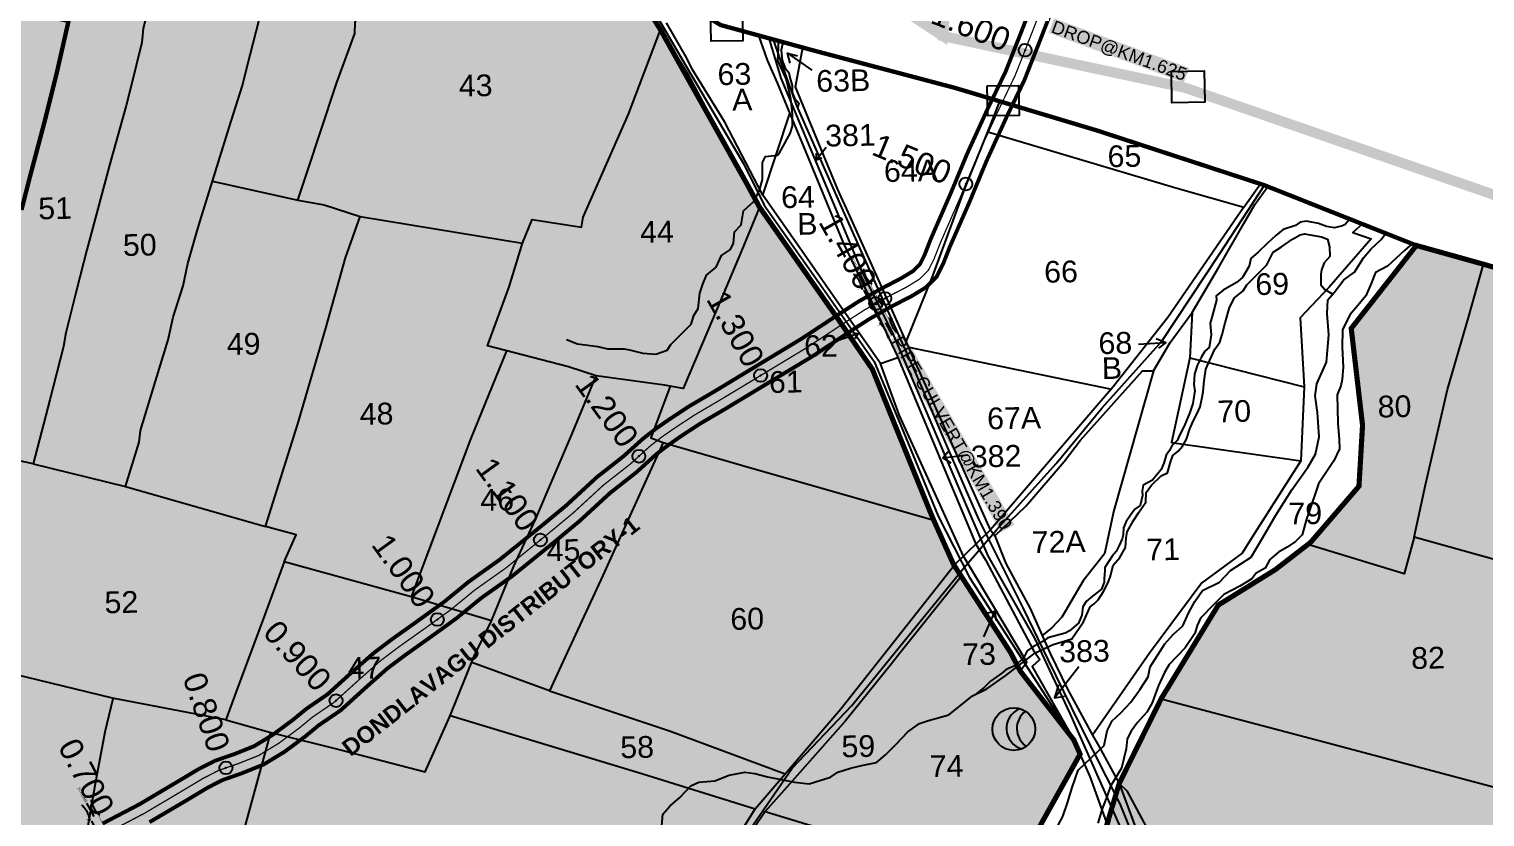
# Model space of a CAD drawing. Header units: millimetres. Extents: x 191342 to 235284, y 1600297 to 1616674.
# Drawn here: x 198775 to 199906, y 1604450 to 1605062 of the extents above; entities that cross this region are included whole.
import ezdxf
from ezdxf.enums import TextEntityAlignment as Align

# ---------------------------------------------------------------- set-up
doc = ezdxf.new("R2010")
doc.units = ezdxf.units.MM
doc.header["$LTSCALE"] = 15
doc.header["$PDMODE"] = 32
doc.header["$PDSIZE"] = 10
doc.linetypes.add('HIDDEN2', pattern=[0.1875, 0.125, -0.0625])
for name, color, linetype in [('BOUNDRY STONES', 240, 'Continuous'), ('CANAL1', 7, 'Continuous'), ('CSMark', 72, 'Continuous'), ('PLOTS', 7, 'Continuous'), ('PLOTS NO', 7, 'Continuous'), ('ROADS', 1, 'Continuous'), ('STREAMS', 4, 'Continuous'), ('STRUCTURE', 5, 'Continuous'), ('text2', 7, 'Continuous'), ('VILLAGE BOUNDRY', 5, 'Continuous'), ('wells', 7, 'Continuous'), ('WUA-10', 3, 'Continuous')]:
    doc.layers.add(name, color=color, linetype=linetype)
doc.styles.get("Standard").update_dxf_attribs({"font": 'arial.ttf'})
doc.dimstyles.get("Standard").update_dxf_attribs({"dimtxt": 0.18, "dimasz": 0.18, "dimexe": 0.18, "dimexo": 0.0625, "dimgap": 0.09, "dimtad": 0, "dimtih": 1, "dimtoh": 1, "dimdec": 4, "dimzin": 0, "dimdsep": 46, "dimtxsty": 'Standard', "dimcen": 0.09, "dimadec": 0, "dimazin": 0, "dimtfac": 1, "dimtdec": 4, "dimtofl": 0, "dimtmove": 0, "dimatfit": 3, "dimfxl": 1, "dimtolj": 1, "dimtzin": 0, "dimarcsym": 0})

# ---------------------------------------------------------------- blocks, each defined once
blk = doc.blocks.new('SP')
at = {"layer": 'STRUCTURE'}
h = blk.add_hatch(dxfattribs=at)
h.set_pattern_fill('DASH', color=256, scale=8, style=0)
h.set_pattern_definition([(0, (0, 0), (1, 1), [1, -1])])
edge = h.paths.add_edge_path()
edge.add_spline(control_points=[(769825.7, 1706742.1), (769825.3, 1706741.8), (769823.8, 1706740.8), (769820.9, 1706740.3), (769817, 1706739.7), (769811.4, 1706738.9), (769804, 1706739.7), (769798.4, 1706741), (769795.6, 1706741.6)], knot_values=[0, 0, 0, 0, 1.613557, 5.24513, 8.624976, 13.470124, 22.190216, 30.746377, 30.746377, 30.746377, 30.746377], degree=3, periodic=0)
edge.add_line((769795.6, 1706741.6), (769792.6, 1706739.6))
edge.add_line((769792.6, 1706739.6), (769732.6, 1706739.6))
edge.add_line((769732.6, 1706739.6), (769729.6, 1706741.6))
edge.add_spline(control_points=[(769729.6, 1706741.6), (769726.9, 1706740.9), (769721.3, 1706739.5), (769713.9, 1706738.5), (769708.3, 1706739.1), (769704.4, 1706739.6), (769701.5, 1706740), (769700, 1706741), (769699.5, 1706741.3)], knot_values=[0, 0, 0, 0, 8.556161, 17.276253, 22.121402, 25.501247, 29.13282, 30.746377, 30.746377, 30.746377, 30.746377], degree=3, periodic=0)
edge.add_line((769699.5, 1706741.3), (769699.5, 1706722.1))
edge.add_spline(control_points=[(769699.5, 1706722.1), (769700, 1706722.4), (769701.4, 1706723.4), (769704.3, 1706724), (769708.2, 1706724.5), (769713.8, 1706725.3), (769721.2, 1706724.5), (769726.8, 1706723.3), (769729.6, 1706722.6)], knot_values=[0, 0, 0, 0, 1.613557, 5.24513, 8.624976, 13.470124, 22.190216, 30.746377, 30.746377, 30.746377, 30.746377], degree=3, periodic=0)
edge.add_line((769729.6, 1706722.6), (769732.6, 1706724.6))
edge.add_line((769732.6, 1706724.6), (769792.6, 1706724.6))
edge.add_line((769792.6, 1706724.6), (769795.6, 1706722.6))
edge.add_spline(control_points=[(769795.6, 1706722.6), (769798.4, 1706723.3), (769803.9, 1706724.8), (769811.3, 1706725.8), (769817, 1706725.1), (769820.9, 1706724.7), (769823.8, 1706724.2), (769825.2, 1706723.3), (769825.7, 1706723)], knot_values=[0, 0, 0, 0, 8.556161, 17.276253, 22.121402, 25.501247, 29.13282, 30.746377, 30.746377, 30.746377, 30.746377], degree=3, periodic=0)
edge.add_line((769825.7, 1706723), (769825.7, 1706742.1))
h.paths.add_polyline_path([(769764.2, 1706732.1, -1), (769761.1, 1706732.1, -1)], flags=0)
h.paths.add_polyline_path([(769761.1, 1706732.1, 1), (769764.2, 1706732.1, 1)], flags=16)
at = {"layer": 'STRUCTURE', "const_width": 0.628}
for points in [[(769726.6, 1706747.6), (769726.6, 1706743.6), (769732.6, 1706739.6), (769792.6, 1706739.6), (769798.6, 1706743.6), (769798.6, 1706747.6)], [(769726.6, 1706716.6), (769726.6, 1706720.6), (769732.6, 1706724.6), (769792.6, 1706724.6), (769798.6, 1706720.6), (769798.6, 1706716.6)]]:
    blk.add_lwpolyline(points, dxfattribs=at)
at = {"layer": 'STRUCTURE', "color": 3}
blk.add_lwpolyline([(769732.6, 1706724.6), (769792.6, 1706724.6)], dxfattribs=at)
blk.add_lwpolyline([(769732.6, 1706724.6), (769792.6, 1706724.6)], dxfattribs=at)
at = {"layer": 'STRUCTURE', "color": 0}
blk.add_circle((769762.6, 1706732.1), 1.55, dxfattribs=at)
at = {"layer": 'STRUCTURE'}
for points in [[(769699.5, 1706741.3), (769700.9, 1706740.5), (769704.4, 1706739.6), (769707.8, 1706739.2), (769712.6, 1706738.8), (769721.3, 1706739.7), (769729.6, 1706741.6)], [(769825.7, 1706742.1), (769824.3, 1706741.3), (769820.8, 1706740.3), (769817.5, 1706739.8), (769812.7, 1706739.2), (769804, 1706739.9), (769795.6, 1706741.6)], [(769699.5, 1706722.1), (769700.9, 1706723), (769704.4, 1706724), (769707.7, 1706724.5), (769712.5, 1706725), (769721.2, 1706724.4), (769729.6, 1706722.6)], [(769825.7, 1706723), (769824.3, 1706723.8), (769820.8, 1706724.7), (769817.4, 1706725.1), (769812.6, 1706725.5), (769803.9, 1706724.6), (769795.6, 1706722.6)]]:
    blk.add_spline(points, degree=3, dxfattribs=at)
at = {"layer": 'STRUCTURE', "color": 0}
blk.add_text('STREAM', height=5, dxfattribs=at).set_placement((769684.3, 1706732.1), align=Align.MIDDLE_CENTER)
for points in [[(769727.4, 1706732.1), (769700.8, 1706732.1)], [(769824.4, 1706732.1), (769800.5, 1706732.1)]]:
    blk.add_leader(points, dimstyle='Standard', override={"dimasz": 10, "dimgap": 0.09, "dimtad": 0}, dxfattribs=at)

msp = doc.modelspace()

# ---------------------------------------------------------------- hatches: boundary and pattern name
at = {"layer": 'PLOTS NO', "true_color": 0xf7abae}
h = msp.add_hatch(dxfattribs=at)
h.set_pattern_fill('ANSI31', color=241)
h.set_pattern_definition([(45, (0, 0), (-0.088388347648, 0.088388347648), [])])
h.paths.add_polyline_path([(198696, 1603866.7), (198643, 1603925), (198551.7, 1603922.7), (198519.6, 1603932.1), (198500.5, 1603949.3), (198431.8, 1603949.4), (198384.4, 1603990.4), (198351.2, 1604007.8), (198311.1, 1604060.2), (198289.1, 1604121.9), (198264.4, 1604196.9), (198215.9, 1604275.6), (198148.3, 1604383.4), (198104.3, 1604452.8), (198045, 1604544.5), (198057.2, 1604563.1), (198061.7, 1604652.8), (198065.5, 1604712.7), (198200.2, 1604696.7), (198348.2, 1604684.1), (198362.9, 1604637.7), (198401.1, 1604634.7), (198369, 1604696.8), (198340.1, 1604763.5), (198323.5, 1604826.3), (198349.6, 1604871.9), (198352.8, 1604907.3), (198383.3, 1604961.1), (198401.3, 1605026.5), (198419.2, 1605081.4), (198437.2, 1605121.6), (198469.5, 1605148.3), (198480.1, 1605260), (198483.3, 1605296.2), (198574.4, 1605375.1), (198611.7, 1605380.8), (198676.5, 1605383.9), (198825.4, 1605340.3), (198895.3, 1605321.2), (198994.3, 1605295.4), (199009.9, 1605275.1), (199041.1, 1605243.8), (199080.7, 1605210.5), (199233.6, 1605114.1), (199265.8, 1605061.8), (199332.6, 1604942.6), (199342.6, 1604924.1), (199404.9, 1604835.3), (199417.6, 1604816.6), (199430.4, 1604797.9), (199476.8, 1604683.4), (199493.5, 1604646.1), (199499.5, 1604636.9), (199537.9, 1604577.5), (199545.2, 1604563.4), (199586.8, 1604509.9), (199591.8, 1604498.7), (199552, 1604427.4), (199491.2, 1604403.3), (199452.8, 1604410.3), (199428.9, 1604395.9), (199412.8, 1604384.5), (199383.8, 1604364.1), (199325.2, 1604288.7), (199299.7, 1604254.3), (199296.9, 1604245.5), (199275.1, 1604230.5), (199240.7, 1604139.2), (199237.4, 1604123.8), (199226.2, 1604098.5), (199185.7, 1604031), (199169.8, 1604004.4), (199118.2, 1603939.5), (199038.2, 1603883.2), (198955.7, 1603937.2), (198694.9, 1603854.6)])
at = {"layer": 'PLOTS NO', "true_color": 0xc7c8ca}
h = msp.add_hatch(color=9, dxfattribs=at)
h.dxf.hatch_style = 1
h.paths.add_polyline_path([(198950.9, 1603198.1), (198968.3, 1603256), (198971, 1603285.3), (198972.5, 1603297.3), (198977.6, 1603338.7), (198958.5, 1603438.2), (198917.6, 1603461), (198949.3, 1603546.3), (198975.8, 1603609.5), (199043.8, 1603724.6), (199055.7, 1603747.6), (199110.2, 1603820.1), (199126.3, 1603864.6), (199127.2, 1603875.2), (199178.4, 1603937.6), (199201.1, 1603968.1), (199228.2, 1604018.6), (199229.6, 1604021.2), (199296, 1604062.9), (199310.4, 1604108.7), (199330.6, 1604135.9), (199351.4, 1604170), (199402.9, 1604218.6), (199441.2, 1604248.3), (199457.4, 1604283.9), (199466.4, 1604326.2), (199483.9, 1604319.6), (199557.2, 1604388.5), (199605.3, 1604419.6), (199622.2, 1604475.9), (199654.8, 1604541.8), (199699.2, 1604614.6), (199743.6, 1604642.2), (199771, 1604663.4), (199808.5, 1604707), (199811.3, 1604754.3), (199802.5, 1604829.7), (199853.1, 1604894.2), (199905.7, 1604879.5), (200071.7, 1604831.4), (200036.3, 1604686.2), (200019.4, 1604620.4), (199954.3, 1604394.4), (199891.5, 1604181.7), (199871.8, 1604047.7), (199835.8, 1603852.2), (199813.4, 1603680.1), (199801.5, 1603623), (199781.7, 1603498.6), (199763, 1603390.7), (199741.3, 1603281.2), (199713, 1603213.2), (199606.2, 1603236.9), (199564.1, 1603182.9), (199548.6, 1603163.1), (199510.2, 1603115.5), (199381.4, 1603143.1), (199370, 1603109.5), (199155.5, 1603153.5), (199053.2, 1603175.8), (199004.6, 1603186.6)])

# ---------------------------------------------------------------- linework, layer by layer
at = {"layer": 'BOUNDRY STONES', "color": 1}
for points in [[(199304.7, 1605076.3), (199329.1, 1605076.8), (199329.6, 1605053.4), (199305.1, 1605053)], [(199662.8, 1605029.5), (199688.3, 1605029.9), (199688.7, 1605005.5), (199663.2, 1605005.1)], [(199519.6, 1605018.3), (199544, 1605018.7), (199544.4, 1604995.3), (199520, 1604994.9)]]:
    msp.add_lwpolyline(points, close=True, dxfattribs=at)
at = {"layer": 'CANAL1', "color": 200, "const_width": 3}
for points in [[(198832.3, 1604444.8), (198860.8, 1604459.7), (198889.6, 1604476.8), (198906.5, 1604486.9), (198919.2, 1604493.4), (198925.4, 1604495.6), (198934.5, 1604498.7), (198950, 1604504.9), (198964.5, 1604513.8), (198979.9, 1604525.2), (198990.5, 1604533.9), (199007.1, 1604545.3), (199025.9, 1604562.4), (199043, 1604577.4), (199057.3, 1604588.2), (199076.7, 1604602), (199087.6, 1604609.9), (199097.7, 1604617.2), (199116.5, 1604632.6), (199140.9, 1604650), (199173.2, 1604676.1), (199192.3, 1604691.9), (199216.1, 1604713.9), (199237, 1604730.3), (199243.5, 1604736.2), (199252.3, 1604744.1), (199262.1, 1604751.7), (199272.6, 1604759), (199288.2, 1604769.3), (199307.5, 1604780.6), (199341.8, 1604801.4), (199375.2, 1604821.6), (199403.8, 1604840.4), (199419.9, 1604850.8), (199437.1, 1604860.5), (199452.8, 1604868.7), (199462, 1604874.3), (199467.3, 1604879.5), (199470.9, 1604886.7), (199475.7, 1604899.1), (199491.1, 1604934.4), (199504.2, 1604965.9), (199520.3, 1605001.2), (199533.8, 1605029.1), (199541.6, 1605048.9), (199544, 1605054.9), (199553.9, 1605080.3)], [(198868.6, 1604445.8), (198897.8, 1604463), (198914.3, 1604472.9), (198925.5, 1604478.6), (198930.7, 1604480.4), (198940.1, 1604483.7), (198957.2, 1604490.6), (198973.5, 1604500.5), (198989.8, 1604512.6), (199000.1, 1604521.1), (199017.1, 1604532.7), (199036.6, 1604550.4), (199053.1, 1604565), (199066.8, 1604575.3), (199086, 1604589), (199097, 1604596.9), (199107.4, 1604604.5), (199126.2, 1604619.9), (199150.6, 1604637.2), (199183.3, 1604663.7), (199202.8, 1604679.9), (199226.5, 1604701.7), (199247.3, 1604718.1), (199254.2, 1604724.4), (199262.5, 1604731.9), (199271.5, 1604738.8), (199281.5, 1604745.8), (199296.6, 1604755.7), (199315.7, 1604766.9), (199350.1, 1604787.7), (199383.8, 1604808), (199412.5, 1604827), (199428.2, 1604837.1), (199444.7, 1604846.5), (199460.7, 1604854.7), (199472, 1604861.6), (199480.4, 1604870), (199485.5, 1604880.2), (199490.5, 1604893), (199505.9, 1604928.1), (199518.9, 1604959.5), (199534.8, 1604994.4), (199548.5, 1605022.7), (199556.5, 1605043.1), (199558.9, 1605049.1), (199568.6, 1605074)]]:
    msp.add_lwpolyline(points, dxfattribs=at)
at = {"layer": 'CANAL1', "color": 1, "linetype": 'HIDDEN2', "ltscale": 4, "const_width": 1}
msp.add_lwpolyline([(198835.9, 1604437.6), (198864.7, 1604452.7), (198893.7, 1604469.9), (198910.4, 1604479.9), (198922.3, 1604486), (198928, 1604488), (198937.3, 1604491.2), (198953.6, 1604497.7), (198969, 1604507.1), (198984.9, 1604518.9), (198995.3, 1604527.5), (199012.1, 1604539), (199031.3, 1604556.4), (199048, 1604571.2), (199062, 1604581.8), (199081.3, 1604595.5), (199092.3, 1604603.4), (199102.5, 1604610.8), (199121.3, 1604626.2), (199145.8, 1604643.6), (199178.2, 1604669.9), (199197.5, 1604685.9), (199221.3, 1604707.8), (199242.2, 1604724.2), (199248.9, 1604730.3), (199257.4, 1604738), (199266.8, 1604745.3), (199277, 1604752.4), (199292.4, 1604762.5), (199311.6, 1604773.8), (199345.9, 1604794.5), (199379.5, 1604814.8), (199408.2, 1604833.7), (199424, 1604843.9), (199440.9, 1604853.5), (199456.7, 1604861.7), (199467, 1604868), (199473.8, 1604874.8), (199478.2, 1604883.5), (199483.1, 1604896), (199498.5, 1604931.2), (199511.6, 1604962.7), (199527.6, 1604997.8), (199541.1, 1605025.9), (199549.1, 1605046), (199551.4, 1605052), (199561.2, 1605077.1)], dxfattribs=at)
at = {"layer": 'PLOTS'}
for points in [[(198917.5, 1604944.3), (198983.9, 1604929.4), (198992.1, 1604954.3), (199000.9, 1604980.9), (199014.3, 1605020.9), (199028.2, 1605059.1), (199028.5, 1605067.6), (199043.3, 1605109.5), (199055.4, 1605148.1), (199077.8, 1605213)], [(198983.9, 1604929.4), (199004.4, 1604925.8), (199032.4, 1604916.7), (199126.9, 1604901.2), (199158.5, 1604896), (199165.9, 1604914.3), (199204.4, 1604908.3), (199205.6, 1604916.1), (199220.9, 1604950.8), (199240.9, 1604996.4), (199265.8, 1605061.8), (199233.6, 1605114.1)], [(198874.8, 1605106.4), (198863.7, 1605063), (198862.7, 1605052.1), (198854.1, 1605017.4), (198850.4, 1605002.9), (198837.5, 1604956.5), (198823.6, 1604904.4), (198820, 1604890.8), (198812, 1604859.4), (198803.5, 1604826.2), (198801.9, 1604815.7), (198791.1, 1604774.2), (198778.2, 1604724.5), (198724, 1604736.2)], [(198778.2, 1604724.5), (198849.9, 1604706.9), (198860.5, 1604741.2), (198861.7, 1604750.4), (198873.3, 1604788.7), (198883, 1604820.9), (198887, 1604838.5), (198894.8, 1604862.8), (198898.3, 1604880.2), (198905.2, 1604903.8), (198907.9, 1604913.3), (198917.5, 1604944.3), (198930.5, 1604986), (198940.5, 1605017.9), (198946.8, 1605042.4), (198951.6, 1605060.6), (198956, 1605077.9), (198958.9, 1605086.2)], [(199341.9, 1605057.5), (199348.5, 1605038.3), (199356.3, 1605020.7), (199366.6, 1604995.9), (199376.8, 1604971.1), (199407.8, 1604896.3), (199436.6, 1604835.9), (199449.9, 1604807.8), (199486.6, 1604719.6), (199510.7, 1604662), (199518.2, 1604649.8), (199555.5, 1604579.3), (199560.4, 1604572.4), (199554.5, 1604566.8), (199586.8, 1604509.9), (199548.7, 1604558.9), (199545.2, 1604563.4), (199550.5, 1604570.2), (199523.2, 1604615.8), (199506.7, 1604643.5), (199501.2, 1604652.7), (199485.6, 1604686.9), (199472.2, 1604716.3), (199451.1, 1604762.5), (199436.8, 1604802.3), (199404.1, 1604849), (199375.6, 1604889.9), (199345.2, 1604933.3), (199315.6, 1604990.1), (199290.2, 1605031.3), (199286.2, 1605039.9), (199270.3, 1605067.4)], [(199265.8, 1605061.8), (199286.4, 1605028.4), (199308.3, 1604987.8), (199332.6, 1604942.6), (199342.6, 1604924.1), (199328.6, 1604890.1), (199306.8, 1604838.5), (199283.3, 1604783.1), (199268.9, 1604785.7), (199215.8, 1604792.8), (199194.3, 1604799.9), (199131.4, 1604816.1), (199148.2, 1604861.9), (199158.5, 1604896)], [(199494.2, 1604645.8), (199522.1, 1604673.2), (199485.6, 1604754.7), (199458.4, 1604815.5), (199439.2, 1604858.3), (199412.8, 1604917.2), (199403.6, 1604937.7), (199382.6, 1604988.4), (199370.6, 1605017.6), (199376.4, 1605048)], [(199456.7, 1604819.2), (199477.4, 1604870.5), (199502.6, 1604938.9), (199520.1, 1604982.6), (199529.5, 1605006.2)], [(199345.2, 1604933.3), (199366.1, 1604996.9)], [(199520.1, 1604982.6), (199666.1, 1604939), (199719, 1604924.1), (199731.9, 1604942.1)], [(199719, 1604924.1), (199687.5, 1604878.2), (199660.1, 1604838.1), (199617.6, 1604784.2), (199576.6, 1604736.7), (199522.1, 1604673.2), (199525.5, 1604668.4), (199549.6, 1604691.5), (199579.5, 1604726.1), (199591.9, 1604742.6), (199640.2, 1604796.8), (199648.9, 1604796.8), (199661.7, 1604818.8), (199678.8, 1604842), (199699.5, 1604877.3), (199719.1, 1604911.4), (199727.5, 1604926), (199737.7, 1604940)], [(199179.4, 1604547.8), (199272.7, 1604516.7), (199362.6, 1604483.5), (199405.9, 1604533.9), (199442.9, 1604580.8), (199494.2, 1604645.8), (199476.8, 1604683.4), (199458.9, 1604727.7), (199444.3, 1604763.6), (199430.4, 1604797.9), (199404.9, 1604835.3), (199383.3, 1604866.9), (199342.6, 1604924.1)], [(199146, 1604812.3), (199118, 1604743.6), (199092.1, 1604674.7), (199071.9, 1604620.9), (198973.3, 1604648.3), (198982.7, 1604669.2), (198958.7, 1604675.7), (198984, 1604755.4), (199005.7, 1604830), (199021, 1604884.7), (199032.4, 1604916.7)], [(199811.2, 1604910.9), (199803.8, 1604904.2), (199818.1, 1604899.3), (199785.3, 1604861.7), (199762.8, 1604837.9), (199765.9, 1604784.2), (199763.4, 1604726.7), (199725.6, 1604667.3), (199717.8, 1604655), (199686.4, 1604632), (199645.7, 1604577.3), (199601.5, 1604513.5)], [(199622.2, 1604475.9), (199654.8, 1604541.8), (199699.2, 1604614.6), (199743.6, 1604642.2), (199771, 1604663.4), (199808.5, 1604707), (199811.3, 1604754.3), (199805.6, 1604802.7), (199802.5, 1604829.7), (199853.1, 1604894.2)], [(199851.5, 1604667.3), (199860.1, 1604708), (199877.4, 1604782.2), (199893.7, 1604838.1), (199905.3, 1604879.6)], [(199678.8, 1604842), (199677, 1604806.8), (199765.9, 1604784.2)], [(199436.8, 1604802.3), (199450.2, 1604807.1)], [(199458.6, 1604815), (199616.1, 1604782.5)], [(199677, 1604806.8), (199662.8, 1604741), (199763.4, 1604726.7)], [(199648.9, 1604796.8), (199618.1, 1604688.2), (199610.8, 1604654.4), (199594.3, 1604633.5), (199577.7, 1604605.3), (199569.8, 1604597), (199562.3, 1604590.9)], [(199273.2, 1604784.9), (199258.1, 1604744.5), (199267.9, 1604740.9), (199242, 1604683.9), (199220.9, 1604637.5), (199193.3, 1604577.7), (199179.4, 1604547.8), (199119, 1604570)], [(199134.4, 1604602.4), (199151.8, 1604644.9), (199168.7, 1604681.1), (199196.7, 1604747.2), (199215.8, 1604792.8)], [(199267.9, 1604740.9), (199328.7, 1604723.4), (199478.2, 1604680.5)], [(198849.9, 1604706.9), (198958.7, 1604675.7)], [(199525.5, 1604668.4), (199534.2, 1604646.9), (199552.9, 1604611.9), (199562.3, 1604590.9), (199568.5, 1604577), (199581.9, 1604549.2), (199601.5, 1604513.5), (199606.3, 1604504.8), (199622.2, 1604475.9), (199613.6, 1604442.5), (199599.7, 1604481.3), (199586.8, 1604509.9)], [(200019.4, 1604620.4), (199851.5, 1604667.3), (199843.6, 1604639), (199768.8, 1604661.7)], [(198973.3, 1604648.3), (198957.9, 1604606.6), (198935.7, 1604546.5), (198928, 1604525.4), (198839.9, 1604542.2), (198772.8, 1604558.6), (198691.3, 1604577.6)], [(199499.5, 1604636.9), (199451.7, 1604577.1), (199445.3, 1604569), (199409.4, 1604524.6), (199368, 1604477.7), (199347, 1604454), (199313.4, 1604404.1)], [(199545.2, 1604563.4), (199537.9, 1604577.5), (199512.2, 1604616), (199494.2, 1604645.8)], [(198928, 1604525.4), (198963, 1604515.4), (199018, 1604501.9), (199082.8, 1604485), (199102, 1604528), (199121, 1604574.8), (199134.4, 1604602.4), (199071.9, 1604620.9)], [(198817.5, 1604423.8), (198826.7, 1604475.9), (198834.2, 1604516.1), (198840.5, 1604542)], [(199654.8, 1604541.8), (199779.5, 1604508.9), (199976.3, 1604456.5)], [(199102.3, 1604528.7), (199251.9, 1604483.5), (199339.4, 1604456.2)], [(198909.8, 1604316), (198937.8, 1604423.4), (198963, 1604515.4)], [(199452.8, 1604410.3), (199491.2, 1604403.3), (199552, 1604427.4), (199580.4, 1604478.6), (199591.8, 1604498.7)], [(199320.6, 1604426.1), (199339.4, 1604456.2), (199362.6, 1604483.5)], [(199622.2, 1604475.9), (199628.2, 1604470.1), (199645.3, 1604438.2), (199668.3, 1604381.3), (199676.1, 1604368.2), (199702.6, 1604313), (199729.9, 1604261.6), (199750.7, 1604199.6), (199771.6, 1604145.7), (199802.2, 1604087.1), (199822.4, 1604048.3), (199864, 1603965.4)], [(199622.2, 1604475.9), (199639.9, 1604428.4), (199666.2, 1604367.3), (199693, 1604312.3), (199723.1, 1604256.7), (199746.5, 1604198.7), (199771.6, 1604145.7)], [(199347, 1604454), (199458.8, 1604420.2)]]:
    msp.add_lwpolyline(points, dxfattribs=at)
at = {"layer": 'PLOTS NO', "color": 0}
for points in [[(199366.4, 1605036), (199364.4, 1605043.8), (199372.3, 1605041.6)], [(199364.4, 1605043.8), (199383.2, 1605030.4)], [(199386.7, 1604965.9), (199386.8, 1604960.9), (199391.2, 1604962.3)], [(199386.8, 1604960.9), (199394.5, 1604970.6)], [(199419, 1604825.4), (199403.9, 1604820.2)], [(199414.8, 1604826.6), (199419, 1604825.4), (199416.7, 1604821.6)], [(199658.5, 1604818.6), (199637.1, 1604817.2)], [(199652.9, 1604814.4), (199658.5, 1604818.6), (199650.9, 1604821.7)], [(199491.6, 1604724.9), (199485, 1604729), (199489.2, 1604733.9)], [(199485, 1604729), (199504.6, 1604731.3)], [(199525.5, 1604609.9), (199516.8, 1604590)], [(199520.2, 1604608.5), (199525.5, 1604609.9), (199526.2, 1604602.6)], [(199572, 1604542.4), (199590.9, 1604566.9)], [(199575.1, 1604552.5), (199572, 1604542.4), (199579.7, 1604543.8)]]:
    msp.add_lwpolyline(points, dxfattribs=at)
at = {"layer": 'ROADS', "color": 1}
for points in [[(199237.1, 1605111.9), (199263.6, 1605071.2), (199289.4, 1605027.4), (199330.4, 1604957.5), (199346.2, 1604925.6), (199391.8, 1604860.9), (199431.8, 1604804.1), (199454.7, 1604748.4), (199481.5, 1604683.6), (199505.8, 1604636.1), (199541.3, 1604580.7), (199574.4, 1604529.2), (199578.6, 1604522.2)], [(199350, 1605055.3), (199359.2, 1605024.2), (199381.8, 1604970.4), (199400.1, 1604926.6), (199422.2, 1604873.7), (199446, 1604826), (199470.6, 1604768.8), (199498.2, 1604704.3), (199520.2, 1604653), (199556.4, 1604588.8), (199583.7, 1604530.4), (199606.9, 1604478.1), (199631.9, 1604421.5), (199670.4, 1604339.9), (199692.8, 1604294.4), (199731.8, 1604215.2), (199755.3, 1604155.6), (199795.1, 1604080.8), (199823, 1604022.4), (199861.8, 1603949.4)], [(199862.9, 1603957.4), (199819, 1604044), (199778.1, 1604124.7), (199750.7, 1604180), (199720, 1604251.8), (199692.4, 1604307.5), (199653.7, 1604383.9), (199622.9, 1604460), (199591.3, 1604522.6), (199567.1, 1604572.4), (199547.9, 1604611.8), (199513.1, 1604681.3), (199489.9, 1604735), (199463.5, 1604796.3), (199436.9, 1604855.8), (199407.6, 1604921.4), (199371.5, 1605003.5), (199358.4, 1605039.7), (199353.6, 1605054.3)], [(198736.5, 1603886), (198802.3, 1603927), (198866.1, 1603969.9), (198951, 1604021.9), (199015, 1604051.5), (199056.7, 1604070.8), (199110.4, 1604123.6), (199139.1, 1604185.7), (199161.7, 1604216.4), (199192.8, 1604258.5), (199237.4, 1604307.2), (199270.1, 1604345.5), (199300.7, 1604389.9), (199337.7, 1604443.7), (199368, 1604487.7), (199414.3, 1604536.5), (199464, 1604597.4), (199501.8, 1604643.9), (199527.2, 1604673.4), (199573.2, 1604724.6), (199608.6, 1604767.7), (199655.2, 1604819.9), (199700.4, 1604887.9), (199735.1, 1604941)]]:
    msp.add_lwpolyline(points, dxfattribs=at)
at = {"layer": 'STREAMS', "color": 4}
for points in [[(199192.6, 1604821), (199201.2, 1604817.6), (199217, 1604815.7), (199224.5, 1604813.7), (199237.5, 1604813.9), (199241.6, 1604813.1), (199252, 1604810.4), (199262.1, 1604809.8), (199271, 1604812.7), (199273.8, 1604817.2), (199283.5, 1604827), (199289.6, 1604833), (199291.5, 1604839.7), (199294.9, 1604845.2), (199296.4, 1604857), (199298.6, 1604864.1), (199301.5, 1604871.2), (199309, 1604877.2), (199313.2, 1604886.4), (199320, 1604891), (199322.5, 1604896), (199323.2, 1604904.7), (199328.5, 1604910.2), (199330.2, 1604921.1), (199333.3, 1604924), (199338.2, 1604928.5), (199340.8, 1604933.4), (199342.6, 1604937.2), (199345.1, 1604945.4), (199344.9, 1604958.8), (199347.3, 1604963.4), (199356.6, 1604964.3), (199358.2, 1604966.3), (199362, 1604973.1), (199363.9, 1604976.5), (199366.4, 1604981.3), (199368.2, 1604987), (199368.4, 1604996), (199367.9, 1605001.5), (199367.1, 1605008.2), (199365.4, 1605015.3), (199363.4, 1605023.7), (199356.8, 1605038.1), (199357.4, 1605047.6), (199357.3, 1605051.8), (199357.8, 1605052.9)], [(199361.6, 1605052.8), (199360.4, 1605050.6), (199359.6, 1605046), (199360.2, 1605038.1), (199362.6, 1605032.1), (199365.4, 1605028.8), (199366.1, 1605024.9), (199368, 1605018.6), (199368.1, 1605013), (199369.8, 1605008.7), (199373.3, 1605004.9), (199372.1, 1605000.8)], [(199801.5, 1604914.6), (199797.7, 1604910.6), (199795.8, 1604909.4), (199789.4, 1604907.8), (199783.2, 1604909), (199777, 1604911.4), (199767.8, 1604913.2), (199762.7, 1604912.3), (199759.1, 1604909.6), (199749.7, 1604906.7), (199743.9, 1604902), (199737.1, 1604895.8), (199730.3, 1604888.9), (199724.4, 1604884), (199723.3, 1604878.2), (199718.1, 1604869.4), (199713.3, 1604865.3), (199702.9, 1604859.5), (199697.5, 1604855), (199697.8, 1604851.7), (199694.4, 1604839.3), (199692.8, 1604833.7), (199693.6, 1604824.6), (199692.2, 1604814.9), (199688.7, 1604812), (199685.9, 1604807.1), (199682.9, 1604800.9), (199680.7, 1604794), (199680.2, 1604786), (199680.9, 1604780.8), (199680.1, 1604776.5), (199679.5, 1604771.2), (199677.1, 1604764.3), (199672.7, 1604753.7), (199668.4, 1604745.6), (199667.5, 1604742.7), (199663.1, 1604738.5), (199661.4, 1604734.8), (199658.7, 1604731.1), (199656.9, 1604724.9), (199654.8, 1604719.9), (199648.1, 1604711.6), (199640.8, 1604707.8), (199640, 1604703.1), (199640.3, 1604699.7), (199638.4, 1604692), (199634.3, 1604689.1), (199631, 1604684.4), (199627.5, 1604679.7), (199625.4, 1604674.7), (199625.2, 1604669.3), (199624.5, 1604666), (199622.1, 1604660.8), (199619.7, 1604656.2), (199616.8, 1604652.5), (199614.4, 1604648.9), (199610.9, 1604643.7), (199611, 1604641.2), (199610.5, 1604635.3), (199610.4, 1604632.3), (199608.3, 1604626.9), (199600.1, 1604620.6), (199596.4, 1604617.3), (199594, 1604613.3), (199593.2, 1604606.7), (199590.6, 1604600.4), (199583.6, 1604594.6), (199580.1, 1604592.8), (199566.7, 1604589), (199563.3, 1604586.5), (199555.5, 1604582.5), (199550.6, 1604579.1), (199547.8, 1604573.3), (199541.2, 1604567.3), (199534.3, 1604564.5), (199530.9, 1604561.6), (199522.1, 1604555.3), (199517.5, 1604550.8), (199510.8, 1604545.2)], [(199266.5, 1604440.3), (199267.6, 1604451.9), (199273.1, 1604458.3), (199280.7, 1604465.1), (199289.4, 1604474), (199295.5, 1604477), (199308, 1604477.9), (199319, 1604482.4), (199331.3, 1604484.6), (199338.9, 1604483.7), (199348.9, 1604481.1), (199360.8, 1604478.6), (199369.8, 1604477), (199381.3, 1604475.7), (199397.7, 1604480.9), (199403.5, 1604484.7), (199413.4, 1604487.8), (199423.2, 1604490.2), (199433.7, 1604492.2), (199440.5, 1604498.2), (199448.8, 1604506.5), (199457.9, 1604516.1), (199467, 1604522.4), (199474, 1604524.9), (199489.8, 1604529.2), (199495.9, 1604534.1), (199502.7, 1604539.5), (199508.2, 1604544), (199519.2, 1604549.5), (199534.1, 1604559.8), (199543.1, 1604566.8), (199556.7, 1604577.3), (199566.3, 1604581.9), (199570.9, 1604583.9), (199585.3, 1604588.3), (199594.5, 1604601.5), (199599.7, 1604613.1), (199602.8, 1604615.6), (199605.9, 1604618.6), (199610.1, 1604625.2), (199613.5, 1604632.2), (199615.4, 1604637.1), (199617.4, 1604645.6), (199622.7, 1604651.6), (199627.1, 1604659.4), (199627.5, 1604667), (199628.5, 1604671.5), (199633.2, 1604680.4), (199637.2, 1604686.4), (199643, 1604694.6), (199643.2, 1604702.1), (199647.3, 1604707.9), (199654.9, 1604715.2), (199659.6, 1604717.3), (199662.1, 1604725.6), (199663.9, 1604731), (199668.1, 1604734.2), (199671.3, 1604738.2), (199674.4, 1604743.7), (199677.1, 1604751.7), (199679.6, 1604757.7), (199682.6, 1604762.9), (199685, 1604768.6), (199686.4, 1604775), (199687.4, 1604780.3), (199688.1, 1604789), (199689.5, 1604798.1), (199692.7, 1604805), (199696.4, 1604813.6), (199700.5, 1604819), (199702.1, 1604825), (199704.5, 1604834), (199707.9, 1604846), (199711.9, 1604853.5), (199718.4, 1604858.9), (199721.4, 1604863.5), (199736.9, 1604879.2), (199741.8, 1604889.1), (199748.2, 1604893.2), (199756.9, 1604899.1), (199762.8, 1604902.5), (199766.2, 1604903.3), (199779.3, 1604900.9), (199784, 1604899), (199785.7, 1604893.2), (199785.8, 1604885.6), (199781.4, 1604880.7), (199779.4, 1604875.3), (199778.9, 1604872), (199778.9, 1604863.5), (199781.9, 1604859.9), (199788.3, 1604856.3)], [(199572.6, 1604439.7), (199578.4, 1604450.3), (199581.9, 1604460.9), (199585.7, 1604472.7), (199590.4, 1604486.2), (199610.6, 1604505.3), (199612.9, 1604516.8), (199616.8, 1604524.5), (199623.5, 1604530.7), (199631.3, 1604539.1), (199638.6, 1604549.2), (199644.7, 1604558.7), (199646.3, 1604566.7), (199657.6, 1604584.4), (199664.1, 1604591.7), (199671.7, 1604598.4), (199676.3, 1604608.7), (199681, 1604617.4), (199686.8, 1604625.8), (199700, 1604632.5), (199708.6, 1604641.4), (199724.8, 1604651.8), (199733.7, 1604667.2), (199743.8, 1604684.4), (199756.4, 1604704.3), (199769.1, 1604722.2), (199774.7, 1604731.8), (199777.6, 1604745.4), (199776.4, 1604764.4), (199774.4, 1604777.4), (199775.7, 1604786.6), (199783.2, 1604803.5), (199785.1, 1604824.6), (199783.7, 1604841.3), (199784.3, 1604852), (199789.2, 1604857.6), (199796.8, 1604867.5), (199805.1, 1604873.4), (199812.1, 1604884.5), (199817.7, 1604891.3), (199825.7, 1604898.9), (199829.6, 1604903.9)], [(199850.4, 1604896), (199844, 1604890.4), (199830.6, 1604878.2), (199821.4, 1604873.3), (199817.9, 1604864.5), (199813.9, 1604855), (199807.6, 1604847.4), (199801.6, 1604840.4), (199795.8, 1604828.9), (199795.5, 1604815.1), (199796.3, 1604799.9), (199795.4, 1604790.1), (199794.4, 1604785.1), (199791.6, 1604778.1), (199792, 1604755.9), (199793.1, 1604743.4), (199793.3, 1604736.1), (199789.1, 1604726.7), (199777, 1604708.8), (199774.9, 1604702.6), (199767.5, 1604680.6), (199764.3, 1604669.2), (199759.1, 1604663.9), (199752.8, 1604659.7), (199745.9, 1604655.6), (199739.3, 1604650.1), (199735.6, 1604643.4), (199728.6, 1604639.5), (199725.2, 1604634.9), (199715.9, 1604629.3), (199703.4, 1604622.7), (199695.5, 1604614.8), (199685.3, 1604604.4), (199682.7, 1604598.7), (199681, 1604592.5), (199673.4, 1604581.3), (199661.1, 1604568.5), (199657.3, 1604562.1), (199652.6, 1604552.1), (199650.5, 1604545.9), (199647.7, 1604538.7), (199643.7, 1604531.2), (199636.4, 1604523.2), (199631.4, 1604516.6), (199628.4, 1604510.7), (199627.5, 1604502.7), (199623.9, 1604487.8), (199615.4, 1604473.8), (199612.8, 1604466.4), (199609, 1604456.1), (199605.6, 1604445.1)]]:
    msp.add_lwpolyline(points, dxfattribs=at)
at = {"layer": 'text2', "color": 3}
for p in [(199549.1, 1605046, 1), (199433, 1604849, 89), (199248.9, 1604730.3, 2), (199092.3, 1604603.4, 1), (198928, 1604488, 1)]:
    msp.add_point(p, dxfattribs=at)
at = {"layer": 'text2', "color": 2, "linetype": 'Continuous'}
for p in [(199549.1, 1605046), (199503, 1604942), (199440.1, 1604853), (199343.5, 1604793.1), (199172.4, 1604665.2), (199013.6, 1604540.3), (198928, 1604488)]:
    msp.add_point(p, dxfattribs=at)
at = {"layer": 'VILLAGE BOUNDRY', "linetype": 'HIDDEN2', "ltscale": 20, "const_width": 8}
msp.add_lwpolyline([(200968.7, 1604680.8), (200904.5, 1604681.3), (200835.9, 1604687.2), (200725.3, 1604698.6), (200535.9, 1604727.3), (200498, 1604733.2), (200459.8, 1604736.3), (200239.3, 1604834), (200065.6, 1604884.4), (200011.1, 1604899.7), (199673.2, 1605016.9), (199485.2, 1605057), (199490.2, 1605118.8), (199490.2, 1605275), (199479.4, 1605478.7), (199498.5, 1605656.8), (199575.2, 1606028.9)], dxfattribs=at)
at = {"layer": 'VILLAGE BOUNDRY', "linetype": 'HIDDEN2', "ltscale": 20}
msp.add_lwpolyline([(199542.2, 1605865.5, 8, 8, 0), (199530.3, 1605798.3, 8, 8, 0), (199512.9, 1605720.6, 8, 8, 0), (199498.5, 1605656.8, 8, 8, 0), (199483.3, 1605543.8, 8, 8, 0), (199479.4, 1605478.7, 8, 8, 0), (199484.1, 1605389.9, 8, 8, 0), (199490.2, 1605275, 8, 8, 0), (199490.2, 1605118.8, 8, 8, 0), (199485.2, 1605057, 8, 8, 0), (199257.1, 1605206.9, 8, 8, 0), (199114.4, 1605319.3, 8, 8, 0), (198931.9, 1605374.6, 8, 8, 0), (198756.7, 1605421.8, 8, 8, 0)], format="xyseb", dxfattribs=at)
at = {"layer": 'VILLAGE BOUNDRY', "const_width": 3.38}
for points in [[(198769.1, 1604921.8), (198775.9, 1604948.4), (198787.5, 1604992.1), (198796.6, 1605028.6), (198805.7, 1605068.7), (198771.2, 1605077), (198773.5, 1605098.2), (198781.5, 1605131.4), (198787.8, 1605164.7), (198796.7, 1605201.5), (198801.8, 1605232.4), (198808.7, 1605262.9), (198814.3, 1605292.9), (198822.4, 1605322.8), (198823.9, 1605335.4), (198825.4, 1605340.3)], [(198825.4, 1605340.3), (198958.9, 1605303.8), (198994.3, 1605295.4), (199009.9, 1605275.1), (199021, 1605261.8), (199041.1, 1605243.8), (199080.7, 1605210.5), (199113.3, 1605189.8), (199180.6, 1605146.7), (199270.9, 1605091.1), (199312.4, 1605065.6), (199383.5, 1605046.1), (199494.6, 1605016.7), (199605.2, 1604983.5), (199735.1, 1604941), (199853.1, 1604894.2), (199905.7, 1604879.5), (199961.8, 1604862.5)]]:
    msp.add_lwpolyline(points, dxfattribs=at)
at = {"layer": 'wells', "color": 0}
msp.add_circle((199540.3, 1604518.2), 16.6, dxfattribs=at)
for centre, start, end in [((199551.2, 1604518.7), 112.2115, 253.6348), ((199559.2, 1604518.6), 126.1354, 236.399)]:
    msp.add_arc(centre, 16.6, start, end, dxfattribs=at)
at = {"layer": 'WUA-10', "color": 15, "const_width": 4}
for points in [[(199233.6, 1605114.1), (199265.8, 1605061.8), (199332.6, 1604942.6), (199342.6, 1604924.1), (199404.9, 1604835.3), (199417.6, 1604816.6), (199430.4, 1604797.9), (199476.8, 1604683.4), (199493.5, 1604646.1), (199499.5, 1604636.9), (199537.9, 1604577.5), (199545.2, 1604563.4), (199586.8, 1604509.9), (199591.8, 1604498.7), (199552, 1604427.4)], [(199605.3, 1604419.6), (199622.2, 1604475.9), (199654.8, 1604541.8), (199699.2, 1604614.6), (199743.6, 1604642.2), (199771, 1604663.4), (199808.5, 1604707), (199811.3, 1604754.3), (199802.5, 1604829.7), (199853.1, 1604894.2), (199905.7, 1604879.5), (200071.7, 1604831.4)]]:
    msp.add_lwpolyline(points, dxfattribs=at)

# ---------------------------------------------------------------- block references
at = {"layer": 'STRUCTURE', "color": 0, "xscale": 0.448, "yscale": 0.448, "zscale": 0.448, "rotation": 297.8304472066739}
for p in [(-637739.4, 1552848.4, 89), (-638339.5, 1552435.6)]:
    msp.add_blockref('SP', p, dxfattribs=at)

# ---------------------------------------------------------------- texts
at = {"layer": 'CSMark', "color": 1}
for s, rotation, p in [('1.600', 338.4609, (199477.7, 1605076)), ('1.500', 337.4224, (199432.2, 1604973.5)), ('1.400', 299.507, (199395.9, 1604917)), ('1.300', 299.339, (199308.7, 1604856.9)), ('1.200', 305.8783, (199205.7, 1604791.5)), ('1.100', 305.8783, (199128.5, 1604726.2)), ('1.000', 305.8783, (199047.7, 1604666.7)), ('0.900', 312.2715, (198962.5, 1604598.5)), ('0.800', 289.1673, (198902.6, 1604561.1)), ('0.700', 297.7109, (198805, 1604508.8))]:
    msp.add_text(s, height=18, rotation=rotation, dxfattribs=at).set_placement(p, align=Align.MIDDLE_LEFT)
at = {"layer": 'PLOTS NO'}
for s, height, p in [('63', 16.88, (199310.2, 1605018.8)), ('43', 16.88, (199109.1, 1605009.9)), ('63B', 16.88, (199386.9, 1605013.6)), ('A', 16.9, (199321.5, 1604999)), ('381', 16.88, (199393.8, 1604971.1)), ('65', 16.88, (199613.3, 1604955)), ('64A', 16.88, (199439.5, 1604943.5)), ('51', 16.88, (198782.3, 1604914.5)), ('64', 16.88, (199359.6, 1604923.2)), ('44', 16.88, (199250, 1604896.1)), ('B', 16.9, (199372.1, 1604902.4)), ('50', 16.88, (198848.1, 1604886)), ('66', 16.88, (199564, 1604865.2)), ('69', 16.88, (199728.1, 1604855.6)), ('49', 16.88, (198928.8, 1604809)), ('62', 16.88, (199377.4, 1604807.4)), ('68', 16.88, (199606.2, 1604809.7)), ('B', 16.9, (199608.8, 1604790.3)), ('61', 16.88, (199350.1, 1604779.5)), ('70', 16.88, (199698.6, 1604756.7)), ('80', 16.88, (199823.2, 1604760.4)), ('48', 16.88, (199032.1, 1604754.7)), ('67A', 16.88, (199519.7, 1604751.2)), ('382', 16.88, (199507, 1604721.6)), ('46', 16.88, (199125.8, 1604687.8)), ('79', 16.88, (199753.8, 1604677.2)), ('72A', 16.88, (199554.3, 1604655)), ('45', 16.88, (199177.4, 1604648.6)), ('71', 16.88, (199643.4, 1604649.2)), ('52', 16.88, (198833.8, 1604608.2)), ('60', 16.88, (199320.1, 1604595.3)), ('73', 16.88, (199500.3, 1604567.8)), ('383', 16.88, (199575.7, 1604570)), ('82', 16.88, (199849.2, 1604564.9)), ('47', 16.88, (199022.7, 1604557.1)), ('58', 16.88, (199234.6, 1604495.5)), ('59', 16.88, (199406.5, 1604496.2)), ('74', 16.88, (199475.1, 1604480.8))]:
    msp.add_text(s, height=height, rotation=1.0467, dxfattribs=at).set_placement(p)
at = {"layer": 'STRUCTURE', "color": 5, "attachment_point": 1, "bg_fill": 1, "box_fill_scale": 1.1, "bg_fill_color": 7, "bg_fill_true_color": 16777215, "bg_fill_transparency": 0}
for s, insert, char_height, width, rotation in [('DROP@KM1.625', (199572.1, 1605069.5), 10, 109.998, 339.8249), ('PIPE CULVERT@KM1.390', (199453.7, 1604824.8), 10, 170.482, 300.174), ('\\pxql;{\\fArial|b1|i0|c0|p34;\\C1;DONDLAVAGU DISTRIBUTORY-1}', (199016.8, 1604506.6), 13, 284.729, 38.2505)]:
    msp.add_mtext(s, dxfattribs=dict(at, insert=insert, char_height=char_height, width=width, rotation=rotation))

doc.saveas('drawing.dxf')
